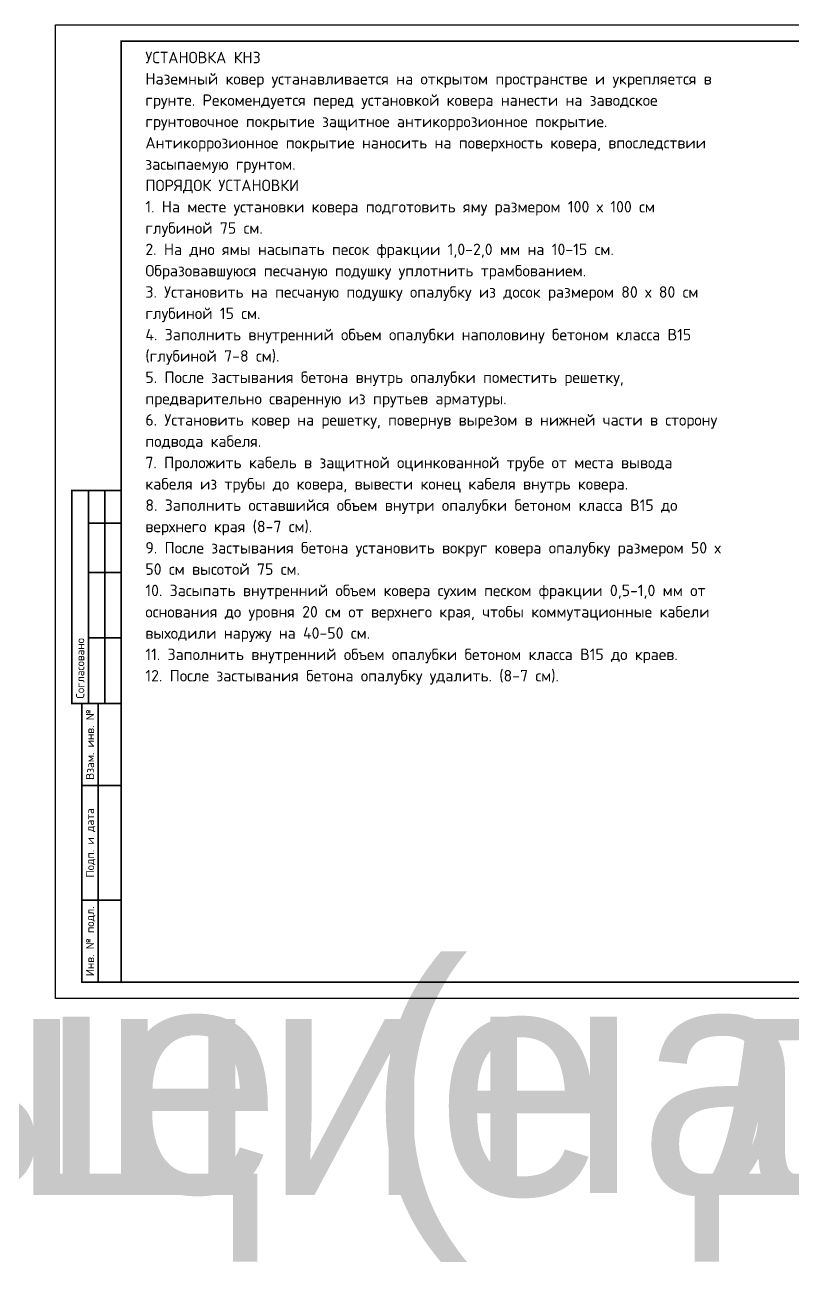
# Model space of a CAD drawing. Header units: millimetres. Extents: x -112426 to 8831, y 1218 to 38707.
# Drawn here: x 2603.1 to 2837.6, y 2192.2 to 2570.2 of the extents above; entities that cross this region are included whole.
import ezdxf
from ezdxf.enums import TextEntityAlignment as Align

# ---------------------------------------------------------------- set-up
doc = ezdxf.new("R2018")
doc.units = ezdxf.units.MM
doc.layers.add('Размер 3.5', color=250, linetype='Continuous', lineweight=35)
doc.layers.add('Размеры на чертеже', color=250, linetype='Continuous', lineweight=25)
doc.styles.add('-ISOCPEUR-', font='isocpeur.ttf')
doc.styles.get("Standard").update_dxf_attribs({"font": 'arial.ttf'})

# ---------------------------------------------------------------- blocks, each defined once
blk = doc.blocks.new('*U168')
blk.add_lwpolyline([(0, 0), (420, 0), (420, -297), (0, -297)], close=True)
at = {"const_width": 0.5}
blk.add_lwpolyline([(20, -5), (415, -5), (415, -292), (20, -292)], close=True, dxfattribs=at)
for points in [[(20, -207), (5, -207), (5, -142), (20, -142)], [(10, -142), (10, -207)], [(15, -142), (15, -207)], [(10, -152), (20, -152)], [(10, -167), (20, -167)], [(10, -187), (20, -187)], [(20, -292), (8, -292), (8, -207), (20, -207)], [(13, -207), (13, -292)], [(8, -232), (20, -232)], [(8, -267), (20, -267)]]:
    blk.add_lwpolyline(points, dxfattribs=at)
at = {"style": '-ISOCPEUR-'}
blk.add_text('Согласовано', height=2.5, rotation=90, dxfattribs=at).set_placement((7.5, -205.5), align=Align.MIDDLE_LEFT)
for s, p in [('Взам. инв. №', (10.5, -219.5)), ('Подп. и дата', (10.5, -249.5)), ('Инв. № подл.', (10.5, -279.5))]:
    blk.add_text(s, height=2.5, rotation=90, dxfattribs=at).set_placement(p, align=Align.MIDDLE_CENTER)
blk.add_attdef('РАЗРАБОТАЛ', text='', height=2.5, dxfattribs=at).set_placement((250.5, -264.22), align=Align.MIDDLE_LEFT)
at = {"style": '-ISOCPEUR-', "flags": 8}
for tag, height, p in [('ДАТА', 2.5, (290.07, -264.4)), ('ДАТА1', 2.5, (290.07, -269.4)), ('ЛИСТ', 3, (386.39, -271.92)), ('ЛИСТОВ', 3, (403.89, -271.92)), ('ФОРМАТ', 3, (380.97, -294.75))]:
    blk.add_attdef(tag, text='', height=height, dxfattribs=at).set_placement(p, align=Align.MIDDLE_CENTER)
at = {"style": '-ISOCPEUR-'}
blk.add_attdef('ПРОВЕРИЛ', (250.75, -270.73), '', height=2.5, dxfattribs=at)
at = {"lineweight": 30, "flags": 104}
blk.add_attdef('ИМЯ_ЧЕРТЕЖА', text='', height=3, dxfattribs=at).set_placement((333.63, -284.13), align=Align.MIDDLE_CENTER)

msp = doc.modelspace()

# ---------------------------------------------------------------- block references
at = {"layer": 'Размеры на чертеже', "lineweight": 90}
ref = msp.add_blockref('*U168', (1684.612, 2568.059), dxfattribs=at)
lines = msp.add_mtext('Общие данные (начало)', dxfattribs={"layer": '0', "insert": (2018.239, 2283.934), "char_height": 70, "attachment_point": 1})
ref.add_attrib('ИМЯ_ЧЕРТЕЖА', '', (2018.239, 2283.934), dxfattribs={"flags": 104}).embed_mtext(lines)
ref = msp.add_blockref('*U168', (2139.152, 2567.428), dxfattribs=at)
lines = msp.add_mtext('Общие данные (окончание)', dxfattribs={"layer": '0', "insert": (2472.779, 2283.303), "char_height": 70, "attachment_point": 1})
ref.add_attrib('ИМЯ_ЧЕРТЕЖА', '', (2472.779, 2283.303), dxfattribs={"flags": 104}).embed_mtext(lines)
msp.add_blockref('*U168', (2612.527, 2570.232), dxfattribs=at)

# ---------------------------------------------------------------- texts
at = {"layer": 'Размер 3.5', "insert": (2639.913, 2562.003), "char_height": 3.5, "width": 175.97762, "attachment_point": 1, "line_spacing_factor": 1.114286, "style": '-ISOCPEUR-'}
msp.add_mtext('УСТАНОВКА КНЗ\\PНаземный ковер устанавливается на открытом пространстве и укрепляется в грунте. Рекомендуется перед установкой ковера нанести на заводское грунтовочное покрытие защитное антикоррозионное покрытие. Антикоррозионное покрытие наносить на поверхность ковера, впоследствии\\Pзасыпаемую грунтом.\\PПОРЯДОК УСТАНОВКИ\\P1. На месте установки ковера подготовить яму размером 100 х 100 см глубиной 75 см.\\P2. На дно ямы насыпать песок фракции 1,0-2,0 мм на 10-15 см. Образовавшуюся песчаную подушку уплотнить трамбованием.\\P3. Установить на песчаную подушку опалубку из досок размером 80 х 80 см глубиной 15 см.\\P4. Заполнить внутренний объем опалубки наполовину бетоном класса В15 (глубиной 7-8 см).\\P5. После застывания бетона внутрь опалубки поместить решетку, предварительно сваренную из прутьев арматуры.\\P6. Установить ковер на решетку, повернув вырезом в нижней части в сторону подвода кабеля.\\P7. Проложить кабель в защитной оцинкованной трубе от места вывода кабеля из трубы до ковера, вывести конец кабеля внутрь ковера.\\P8. Заполнить оставшийся объем внутри опалубки бетоном класса В15 до верхнего края (8-7 см).\\P9. После застывания бетона установить вокруг ковера опалубку размером 50 х 50 см высотой 75 см.\\P10. Засыпать внутренний объем ковера сухим песком фракции 0,5-1,0 мм от основания до уровня 20 см от верхнего края, чтобы коммутационные кабели выходили наружу на 40-50 см.\\P11. Заполнить внутренний объем опалубки бетоном класса В15 до краев.\\P\\pxsm1.5,t1;12. После застывания бетона опалубку удалить. {\\C256;\\c0;(8-7 см).}', dxfattribs=at)

doc.saveas('drawing.dxf')
